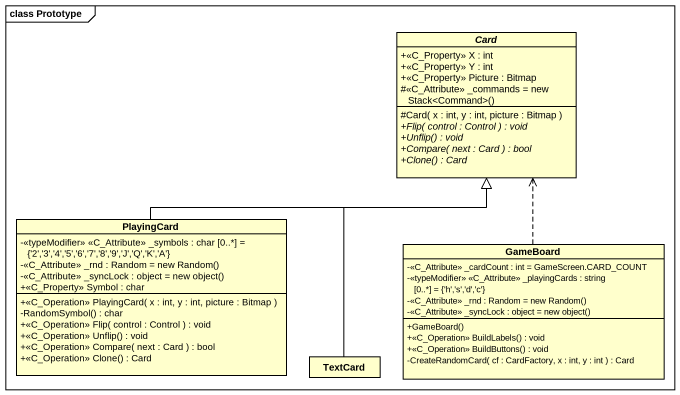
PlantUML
@startuml
mainframe class Prototype
hide circle
hide empty members
skinparam classAttributeIconSize 0
abstract class "Card" as Card_ {
  +<<C_Property>> X : int
  +<<C_Property>> Y : int
  +<<C_Property>> Picture : Bitmap
  {field} #<<C_Attribute>> _commands = new Stack<Command>()
  #Card( x : int, y : int, picture : Bitmap )
  {abstract} +Flip( control : Control ) : void
  {abstract} +Unflip() : void
  {abstract} +Compare( next : Card ) : bool
  {abstract} +Clone() : Card
}
class PlayingCard {
  -<<typeModifier>> <<C_Attribute>> _symbols : char [0..*] = {'2','3','4','5','6','7','8','9','J','Q','K','A'}
  {field} -<<C_Attribute>> _rnd : Random = new Random()
  {field} -<<C_Attribute>> _syncLock : object = new object()
  +<<C_Property>> Symbol : char
  +<<C_Operation>> PlayingCard( x : int, y : int, picture : Bitmap )
  -RandomSymbol() : char
  +<<C_Operation>> Flip( control : Control ) : void
  +<<C_Operation>> Unflip() : void
  +<<C_Operation>> Compare( next : Card ) : bool
  +<<C_Operation>> Clone() : Card
}
class GameBoard {
  -<<C_Attribute>> _cardCount : int = GameScreen.CARD_COUNT
  -<<typeModifier>> <<C_Attribute>> _playingCards : string [0..*] = {'h','s','d','c'}
  {field} -<<C_Attribute>> _rnd : Random = new Random()
  {field} -<<C_Attribute>> _syncLock : object = new object()
  +GameBoard()
  +<<C_Operation>> BuildLabels() : void
  +<<C_Operation>> BuildButtons() : void
  -CreateRandomCard( cf : CardFactory, x : int, y : int ) : Card
}
class TextCard
PlayingCard -right-|> Card_
GameBoard .up.> Card_
TextCard -up-|> Card_
@enduml
